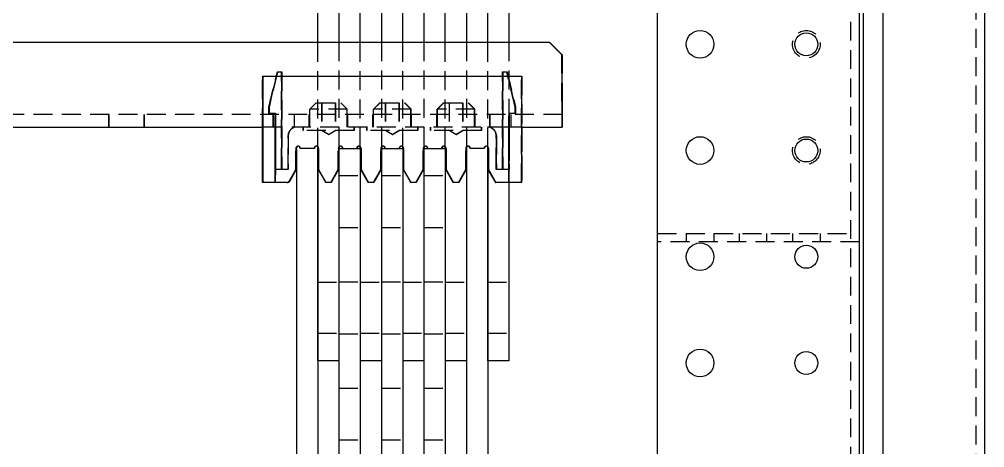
# Model space of a CAD drawing. Header units: millimetres. Extents: x -116965 to 323937, y 291661 to 566926.
# Drawn here: x -23583.4 to -23421.1, y 302858.6 to 302930.6 of the extents above; entities that cross this region are included whole.
import ezdxf

# ---------------------------------------------------------------- set-up
doc = ezdxf.new("R2010")
doc.units = ezdxf.units.MM
doc.linetypes.add('HIDDEN2', pattern=[4.7625, 3.175, -1.5875])
doc.layers.add('ALPHA', color=255, linetype='Continuous')
doc.layers.add('Pointille_Court', color=40, linetype='HIDDEN2', lineweight=25)

msp = doc.modelspace()

# ---------------------------------------------------------------- linework, layer by layer
at = {"layer": 'ALPHA'}
for p, q in [((-23476.096351, 302774.568384), (-23476.096351, 303595.996955)), ((-23442.167779, 302774.568384), (-23442.167779, 303595.996955)), ((-23501.096351, 303045.28267), (-23501.096351, 302926.711241)), ((-23438.239208, 302985.996955), (-23438.239208, 302848.139813)), ((-23421.096351, 302848.139813), (-23421.096351, 302985.996955)), ((-23441.453493, 302849.568384), (-23441.453493, 302984.568384)), ((-23533.239208, 302926.711241), (-23533.239208, 302955.996955)), ((-23529.667779, 302955.996955), (-23529.667779, 302926.711241)), ((-23526.096351, 302926.711241), (-23526.096351, 302955.996955)), ((-23522.524922, 302955.996955), (-23522.524922, 302926.711241)), ((-23518.953493, 302926.711241), (-23518.953493, 302955.996955)), ((-23515.382065, 302955.996955), (-23515.382065, 302926.711241)), ((-23511.810636, 302926.711241), (-23511.810636, 302955.996955)), ((-23508.239208, 302955.996955), (-23508.239208, 302926.711241)), ((-23504.667779, 302926.711241), (-23504.667779, 302955.996955)), ((-23814.987161, 302926.711241), (-23494.272881, 302926.711241)), ((-23494.272881, 302926.711241), (-23492.130024, 302924.568384)), ((-23494.272881, 302926.711241), (-23494.26525, 302926.711241)), ((-23494.26525, 302926.711241), (-23492.122393, 302924.568384)), ((-23492.130024, 302916.711241), (-23492.130024, 302924.568384)), ((-23492.122393, 302916.711241), (-23492.122393, 302924.568384)), ((-23542.486725, 302912.425527), (-23542.486554, 302920.996955)), ((-23542.486554, 302920.996955), (-23542.486146, 302920.996955)), ((-23542.486146, 302920.996955), (-23498.914718, 302920.996955)), ((-23542.486146, 302920.996955), (-23542.486146, 302903.139813)), ((-23498.914718, 302903.139813), (-23498.914718, 302920.996955)), ((-23492.122393, 302916.711241), (-23492.122393, 302912.425527)), ((-23588.200431, 302912.425527), (-23542.486725, 302912.425527)), ((-23542.527981, 302903.139813), (-23542.527981, 302912.425527)), ((-23542.527402, 302912.425527), (-23542.527402, 302903.139813)), ((-23542.522439, 302903.139813), (-23542.522439, 302912.425527)), ((-23542.52186, 302912.425527), (-23542.52186, 302903.139813)), ((-23542.492267, 302903.139813), (-23542.492267, 302912.425527)), ((-23542.491688, 302912.425527), (-23542.491688, 302903.139813)), ((-23542.486725, 302903.139813), (-23542.486725, 302912.425527)), ((-23498.914718, 302912.425527), (-23492.13084, 302912.425527)), ((-23498.908107, 302903.139813), (-23498.908107, 302912.425527)), ((-23492.13084, 302912.425527), (-23492.122393, 302912.425527)), ((-23536.879003, 302908.854098), (-23536.879003, 302905.28267)), ((-23536.872393, 302908.854098), (-23536.872393, 302905.28267)), ((-23536.810636, 302908.854098), (-23536.810636, 302819.568384)), ((-23536.200432, 302908.854098), (-23536.206553, 302908.854098)), ((-23536.170839, 302908.854098), (-23536.200432, 302908.854098)), ((-23536.164717, 302908.854098), (-23536.170839, 302908.854098)), ((-23533.807574, 302908.854098), (-23536.164717, 302908.854098)), ((-23533.800964, 302908.854098), (-23533.807574, 302908.854098)), ((-23533.239208, 302873.139813), (-23533.239208, 302909.137492)), ((-23533.239208, 302908.854098), (-23533.239208, 302819.568384)), ((-23533.09941, 302908.854098), (-23533.09941, 302905.28267)), ((-23533.093289, 302905.28267), (-23533.093289, 302908.854098)), ((-23529.736146, 302908.854098), (-23529.736146, 302905.28267)), ((-23529.667779, 302909.06424), (-23529.667779, 302908.854098)), ((-23529.667779, 302908.854098), (-23526.096351, 302908.854098)), ((-23529.667779, 302908.854098), (-23529.667779, 302819.568384)), ((-23526.096351, 302908.854098), (-23526.096351, 302909.137492)), ((-23526.096351, 302908.854098), (-23526.096351, 302819.568384)), ((-23525.956553, 302908.854098), (-23525.956553, 302905.28267)), ((-23525.950432, 302905.28267), (-23525.950432, 302908.854098)), ((-23522.593289, 302908.854098), (-23522.593289, 302905.28267)), ((-23522.524922, 302909.06424), (-23522.524922, 302908.854098)), ((-23522.524922, 302908.854098), (-23518.953493, 302908.854098)), ((-23522.524922, 302908.854098), (-23522.524922, 302819.568384)), ((-23518.953493, 302908.854098), (-23518.953493, 302909.137492)), ((-23518.953493, 302908.854098), (-23518.953493, 302819.568384)), ((-23518.813696, 302908.854098), (-23518.813696, 302905.28267)), ((-23518.807575, 302905.28267), (-23518.807575, 302908.854098)), ((-23515.450432, 302908.854098), (-23515.450432, 302905.28267)), ((-23515.382065, 302909.06424), (-23515.382065, 302908.854098)), ((-23515.382065, 302908.854098), (-23511.810636, 302908.854098)), ((-23515.382065, 302908.854098), (-23515.382065, 302819.568384)), ((-23511.810636, 302908.854098), (-23511.810636, 302909.137492)), ((-23511.810636, 302908.854098), (-23511.810636, 302819.568384)), ((-23511.670839, 302908.854098), (-23511.670839, 302905.28267)), ((-23511.664718, 302905.28267), (-23511.664718, 302908.854098)), ((-23508.307575, 302908.854098), (-23508.307575, 302905.28267)), ((-23508.239208, 302909.06424), (-23508.239208, 302873.139813)), ((-23508.239208, 302908.854098), (-23508.239208, 302819.568384)), ((-23507.629003, 302908.854098), (-23507.635125, 302908.854098)), ((-23507.59941, 302908.854098), (-23507.629003, 302908.854098)), ((-23507.593289, 302908.854098), (-23507.59941, 302908.854098)), ((-23505.236146, 302908.854098), (-23507.593289, 302908.854098)), ((-23505.229536, 302908.854098), (-23505.236146, 302908.854098)), ((-23504.667779, 302873.139813), (-23504.667779, 302909.137492)), ((-23504.667779, 302908.854098), (-23504.667779, 302819.568384)), ((-23504.527982, 302908.854098), (-23504.527982, 302905.28267)), ((-23504.521861, 302905.28267), (-23504.521861, 302908.854098)), ((-23536.879003, 302905.28267), (-23538.013084, 302903.318384)), ((-23536.872393, 302905.28267), (-23538.006474, 302903.318384)), ((-23533.09941, 302905.28267), (-23533.093289, 302905.28267)), ((-23533.09941, 302905.28267), (-23531.862231, 302903.139813)), ((-23531.85611, 302903.139813), (-23533.093289, 302905.28267)), ((-23529.736146, 302905.28267), (-23530.973325, 302903.139813)), ((-23525.956553, 302905.28267), (-23525.950432, 302905.28267)), ((-23525.956553, 302905.28267), (-23524.719374, 302903.139813)), ((-23524.713253, 302903.139813), (-23525.950432, 302905.28267)), ((-23522.593289, 302905.28267), (-23523.830468, 302903.139813)), ((-23518.813696, 302905.28267), (-23518.807575, 302905.28267)), ((-23518.813696, 302905.28267), (-23517.576517, 302903.139813)), ((-23517.570396, 302903.139813), (-23518.807575, 302905.28267)), ((-23515.450432, 302905.28267), (-23516.687611, 302903.139813)), ((-23511.670839, 302905.28267), (-23511.664718, 302905.28267)), ((-23511.670839, 302905.28267), (-23510.43366, 302903.139813)), ((-23510.427539, 302903.139813), (-23511.664718, 302905.28267)), ((-23508.307575, 302905.28267), (-23509.544754, 302903.139813)), ((-23504.527982, 302905.28267), (-23504.521861, 302905.28267)), ((-23504.527982, 302905.28267), (-23503.290803, 302903.139813)), ((-23503.284682, 302903.139813), (-23504.521861, 302905.28267)), ((-23542.527402, 302903.139813), (-23542.527981, 302903.139813)), ((-23542.522439, 302903.139813), (-23542.527402, 302903.139813)), ((-23542.52186, 302903.139813), (-23542.522439, 302903.139813)), ((-23542.492267, 302903.139813), (-23542.52186, 302903.139813)), ((-23542.491688, 302903.139813), (-23542.492267, 302903.139813)), ((-23542.486725, 302903.139813), (-23542.491688, 302903.139813)), ((-23542.486146, 302903.139813), (-23542.486725, 302903.139813)), ((-23538.322379, 302903.139813), (-23542.486146, 302903.139813)), ((-23538.315769, 302903.139813), (-23538.322379, 302903.139813)), ((-23531.862231, 302903.139813), (-23531.85611, 302903.139813)), ((-23530.973325, 302903.139813), (-23531.85611, 302903.139813)), ((-23524.719374, 302903.139813), (-23524.713253, 302903.139813)), ((-23523.830468, 302903.139813), (-23524.713253, 302903.139813)), ((-23517.576517, 302903.139813), (-23517.570396, 302903.139813)), ((-23516.687611, 302903.139813), (-23517.570396, 302903.139813)), ((-23510.43366, 302903.139813), (-23510.427539, 302903.139813)), ((-23509.544754, 302903.139813), (-23510.427539, 302903.139813)), ((-23503.290803, 302903.139813), (-23503.284682, 302903.139813)), ((-23498.914718, 302903.139813), (-23503.284682, 302903.139813)), ((-23501.096351, 302903.139813), (-23501.096351, 302873.139813)), ((-23498.908107, 302903.139813), (-23498.914718, 302903.139813)), ((-23529.667779, 302873.139813), (-23533.239208, 302873.139813)), ((-23522.524922, 302873.139813), (-23526.096351, 302873.139813)), ((-23515.382065, 302873.139813), (-23518.953493, 302873.139813)), ((-23508.239208, 302873.139813), (-23511.810636, 302873.139813)), ((-23501.096351, 302873.139813), (-23504.667779, 302873.139813))]:
    msp.add_line(p, q, dxfattribs=at)
for centre, radius in [((-23468.953493, 302926.354098), 2.321429), ((-23451.096351, 302926.354098), 1.928571), ((-23468.953493, 302908.496955), 2.321429), ((-23451.096351, 302908.496955), 1.928571), ((-23468.953493, 302890.639813), 2.321429), ((-23451.096351, 302890.639813), 1.928571), ((-23468.953493, 302872.78267), 2.321429), ((-23451.096351, 302872.78267), 1.928571)]:
    msp.add_circle(centre, radius, dxfattribs=at)
for centre, start, end in [((-23536.51525, 302908.854098), 91.02128767, 180), ((-23533.443821, 302908.854098), 91.02129214, 180), ((-23529.372393, 302908.854098), 91.02129806, 145.80008541), ((-23526.300964, 302908.854098), 91.02130253, 180), ((-23522.229536, 302908.854098), 91.02130845, 145.80008541), ((-23519.158107, 302908.854098), 91.02131292, 180), ((-23515.086679, 302908.854098), 91.02131884, 145.80008541), ((-23512.01525, 302908.854098), 91.02132331, 180), ((-23507.943821, 302908.854098), 91.02132924, 145.80008541), ((-23504.872393, 302908.854098), 91.0213337, 180), ((-23538.315769, 302903.496955), 270, 330)]:
    msp.add_arc(centre, 0.357143, start, end, dxfattribs=at)
for centre, major_axis, ratio, start_param, end_param in [((-23492.13084, 302916.711241), (0, 4.285714), 0.0001904399, 3.1415926536, 4.7123889804), ((-23536.52186, 302908.854098), (0, 0.357143), 0.9999999819, 4.7123889804, 7.853981634), ((-23536.563696, 302908.854098), (0, 0.357143), 0.9999999819, 4.7123889804, 6.2153093102), ((-23536.557574, 302908.854098), (0, 0.357143), 0.9999999819, 4.7123889804, 6.2238964863), ((-23536.527981, 302908.854098), (0, 0.357143), 0.9999999819, 4.7123889804, 6.2746154045), ((-23533.450432, 302908.854098), (0, 0.357143), 0.9999999819, 4.7123889804, 7.853981634), ((-23533.492267, 302908.854098), (0, 0.357143), 0.9999999819, 5.4957206052, 6.2153092321), ((-23533.486146, 302908.854098), (0, 0.357143), 0.9999999819, 5.519722969, 6.2238964082), ((-23533.456553, 302908.854098), (0, 0.357143), 0.9999999819, 4.7123889804, 6.2746154045), ((-23529.379003, 302908.854098), (0, 0.357143), 0.9999999819, 4.7123889804, 7.853981634), ((-23529.420839, 302908.854098), (0, 0.357143), 0.9999999819, 4.7123889804, 6.2153091285), ((-23529.414717, 302908.854098), (0, 0.357143), 0.9999999819, 4.7123889804, 6.2238963046), ((-23529.385124, 302908.854098), (0, 0.357143), 0.9999999819, 4.7123889804, 6.2746154045), ((-23526.307575, 302908.854098), (0, 0.357143), 0.9999999819, 4.7123889804, 7.853981634), ((-23526.34941, 302908.854098), (0, 0.357143), 0.9999999819, 5.4957200912, 6.2153090503), ((-23526.343289, 302908.854098), (0, 0.357143), 0.9999999819, 5.519722467, 6.2238962265), ((-23526.313696, 302908.854098), (0, 0.357143), 0.9999999819, 4.7123889804, 6.2746154045), ((-23522.236146, 302908.854098), (0, 0.357143), 0.9999999819, 4.7123889804, 7.853981634), ((-23522.277982, 302908.854098), (0, 0.357143), 0.9999999819, 4.7123889804, 6.2153089467), ((-23522.27186, 302908.854098), (0, 0.357143), 0.9999999819, 4.7123889804, 6.223896123), ((-23522.242267, 302908.854098), (0, 0.357143), 0.9999999819, 4.7123889804, 6.2746154045), ((-23519.164718, 302908.854098), (0, 0.357143), 0.9999999819, 4.7123889804, 7.853981634), ((-23519.206553, 302908.854098), (0, 0.357143), 0.9999999819, 5.4957195773, 6.2153088686), ((-23519.200432, 302908.854098), (0, 0.357143), 0.9999999819, 5.519721965, 6.2238960449), ((-23519.170839, 302908.854098), (0, 0.357143), 0.9999999819, 4.7123889804, 6.2746154045), ((-23515.093289, 302908.854098), (0, 0.357143), 0.9999999819, 4.7123889804, 7.853981634), ((-23515.135125, 302908.854098), (0, 0.357143), 0.9999999819, 4.7123889804, 6.215308765), ((-23515.129003, 302908.854098), (0, 0.357143), 0.9999999819, 4.7123889804, 6.2238959413), ((-23515.09941, 302908.854098), (0, 0.357143), 0.9999999819, 4.7123889804, 6.2746154045), ((-23512.021861, 302908.854098), (0, 0.357143), 0.9999999819, 4.7123889804, 7.853981634), ((-23512.063696, 302908.854098), (0, 0.357143), 0.9999999819, 5.4957190633, 6.2153086868), ((-23512.057575, 302908.854098), (0, 0.357143), 0.9999999819, 5.519721463, 6.2238958632), ((-23512.027982, 302908.854098), (0, 0.357143), 0.9999999819, 4.7123889804, 6.2746154045), ((-23507.950432, 302908.854098), (0, 0.357143), 0.9999999819, 4.7123889804, 7.853981634), ((-23507.992268, 302908.854098), (0, 0.357143), 0.9999999819, 4.7123889804, 6.2153085832), ((-23507.986146, 302908.854098), (0, 0.357143), 0.9999999819, 4.7123889804, 6.2238957597), ((-23507.956553, 302908.854098), (0, 0.357143), 0.9999999819, 4.7123889804, 6.2746154045), ((-23504.879004, 302908.854098), (0, 0.357143), 0.9999999819, 4.7123889804, 7.853981634), ((-23504.920839, 302908.854098), (0, 0.357143), 0.9999999819, 5.4957185493, 6.2153085051), ((-23504.914718, 302908.854098), (0, 0.357143), 0.9999999819, 5.519720961, 6.2238956816), ((-23504.885125, 302908.854098), (0, 0.357143), 0.9999999819, 4.7123889804, 6.2746154045), ((-23538.322379, 302903.496955), (0, 0.357143), 0.9999999819, 3.1415926536, 4.1887902048)]:
    msp.add_ellipse(centre, major_axis=major_axis, ratio=ratio, start_param=start_param, end_param=end_param, dxfattribs=at)
at = {"layer": 'Pointille_Court'}
for p, q in [((-23443.596351, 302774.568384), (-23443.596351, 303595.996955)), ((-23422.524922, 302849.568384), (-23422.524922, 302984.568384)), ((-23533.239208, 302909.137492), (-23533.239208, 302926.711241)), ((-23529.667779, 302926.711241), (-23529.667779, 302909.06424)), ((-23526.096351, 302909.137492), (-23526.096351, 302926.711241)), ((-23522.524922, 302926.711241), (-23522.524922, 302909.06424)), ((-23518.953493, 302909.137492), (-23518.953493, 302926.711241)), ((-23515.382065, 302926.711241), (-23515.382065, 302909.06424)), ((-23511.810636, 302909.137492), (-23511.810636, 302926.711241)), ((-23508.239208, 302926.711241), (-23508.239208, 302909.06424)), ((-23504.667779, 302909.137492), (-23504.667779, 302926.711241)), ((-23501.096351, 302926.711241), (-23501.096351, 302903.139813)), ((-23492.169819, 302924.568384), (-23494.312676, 302926.711241)), ((-23494.312268, 302926.711241), (-23492.169411, 302924.568384)), ((-23492.166146, 302924.568384), (-23494.309003, 302926.711241)), ((-23494.308595, 302926.711241), (-23492.165738, 302924.568384)), ((-23492.134105, 302924.568384), (-23494.276962, 302926.711241)), ((-23494.276554, 302926.711241), (-23492.133697, 302924.568384)), ((-23492.130432, 302924.568384), (-23494.273289, 302926.711241)), ((-23492.169411, 302924.568384), (-23492.169819, 302924.568384)), ((-23492.169819, 302924.568384), (-23492.169819, 302916.711241)), ((-23492.169411, 302916.711241), (-23492.169411, 302924.568384)), ((-23492.165738, 302924.568384), (-23492.166146, 302924.568384)), ((-23492.166146, 302924.568384), (-23492.166146, 302916.711241)), ((-23492.165738, 302916.711241), (-23492.165738, 302924.568384)), ((-23492.133697, 302924.568384), (-23492.134105, 302924.568384)), ((-23492.134105, 302924.568384), (-23492.134105, 302916.711241)), ((-23492.133697, 302916.711241), (-23492.133697, 302924.568384)), ((-23492.130024, 302924.568384), (-23492.130432, 302924.568384)), ((-23492.130432, 302924.568384), (-23492.130432, 302916.711241)), ((-23542.527981, 302920.996955), (-23542.527573, 302920.996955)), ((-23542.527981, 302912.425527), (-23542.527981, 302920.996955)), ((-23542.527573, 302920.996955), (-23542.527402, 302912.425527)), ((-23542.527573, 302920.996955), (-23542.522268, 302920.996955)), ((-23542.52244, 302912.425527), (-23542.522268, 302920.996955)), ((-23542.522268, 302920.996955), (-23542.52186, 302920.996955)), ((-23542.52186, 302920.996955), (-23542.492267, 302920.996955)), ((-23542.52186, 302920.996955), (-23542.52186, 302912.425527)), ((-23542.492267, 302912.425527), (-23542.492267, 302920.996955)), ((-23542.492267, 302920.996955), (-23542.491859, 302920.996955)), ((-23542.491859, 302920.996955), (-23542.491687, 302912.425527)), ((-23542.491859, 302920.996955), (-23542.486554, 302920.996955)), ((-23542.479536, 302920.996955), (-23542.479536, 302903.139813)), ((-23540.025329, 302921.711241), (-23541.453949, 302915.78267)), ((-23541.453035, 302915.78267), (-23540.024513, 302921.711241)), ((-23539.989614, 302921.711241), (-23541.418235, 302915.78267)), ((-23541.417321, 302915.78267), (-23539.988798, 302921.711241)), ((-23541.408107, 302915.78267), (-23539.979536, 302921.711241)), ((-23540.025329, 302921.711241), (-23540.024513, 302921.711241)), ((-23540.024513, 302921.711241), (-23539.989614, 302921.711241)), ((-23539.989614, 302921.711241), (-23539.988798, 302921.711241)), ((-23539.988798, 302921.711241), (-23539.274513, 302921.711241)), ((-23539.311175, 302905.795114), (-23539.311043, 302921.711241)), ((-23539.310227, 302921.711241), (-23539.310095, 302905.795114)), ((-23539.275461, 302905.795114), (-23539.275329, 302921.711241)), ((-23539.274513, 302921.711241), (-23539.274381, 302905.795114)), ((-23539.274513, 302921.711241), (-23539.26525, 302921.711241)), ((-23539.26525, 302921.711241), (-23539.26525, 302905.795114)), ((-23502.168147, 302921.711241), (-23502.168317, 302905.78832)), ((-23502.168147, 302921.711241), (-23502.167344, 302921.711241)), ((-23502.167344, 302921.711241), (-23502.132432, 302921.711241)), ((-23502.167238, 302905.799558), (-23502.167344, 302921.711241)), ((-23502.132432, 302921.711241), (-23502.132603, 302905.78832)), ((-23502.132432, 302921.711241), (-23502.13163, 302921.711241)), ((-23502.13163, 302921.711241), (-23501.417344, 302921.711241)), ((-23502.131524, 302905.799558), (-23502.13163, 302921.711241)), ((-23502.122393, 302905.799558), (-23502.122393, 302921.711241)), ((-23500.025353, 302915.78267), (-23501.453861, 302921.711241)), ((-23501.453059, 302921.711241), (-23500.024448, 302915.78267)), ((-23499.989639, 302915.78267), (-23501.418147, 302921.711241)), ((-23501.417344, 302921.711241), (-23501.408107, 302921.711241)), ((-23501.417344, 302921.711241), (-23499.988733, 302915.78267)), ((-23501.408107, 302921.711241), (-23499.979536, 302915.78267)), ((-23498.956554, 302920.996955), (-23498.956554, 302903.139813)), ((-23498.955974, 302912.425527), (-23498.956145, 302920.996955)), ((-23498.95084, 302920.996955), (-23498.951012, 302912.425527)), ((-23498.950432, 302903.139813), (-23498.950432, 302920.996955)), ((-23498.920839, 302920.996955), (-23498.920839, 302903.139813)), ((-23498.92026, 302912.425527), (-23498.920431, 302920.996955)), ((-23498.915126, 302920.996955), (-23498.915298, 302912.425527)), ((-23498.914718, 302920.996955), (-23498.908107, 302920.996955)), ((-23498.908107, 302912.425527), (-23498.908107, 302920.996955)), ((-23533.524921, 302916.53267), (-23534.596349, 302915.461241)), ((-23533.489207, 302916.53267), (-23534.560635, 302915.461241)), ((-23533.479536, 302916.53267), (-23534.550964, 302915.461241)), ((-23533.524921, 302916.53267), (-23533.524921, 302916.53267)), ((-23533.524921, 302916.53267), (-23533.489207, 302916.53267)), ((-23533.489207, 302916.53267), (-23533.489207, 302916.53267)), ((-23533.489207, 302916.53267), (-23529.346349, 302916.53267)), ((-23532.596349, 302916.53267), (-23532.596349, 302912.425527)), ((-23532.560635, 302916.53267), (-23532.560635, 302912.425527)), ((-23532.550964, 302916.53267), (-23532.550964, 302912.425527)), ((-23530.310635, 302916.53267), (-23530.310635, 302912.425527)), ((-23530.274921, 302916.53267), (-23530.274921, 302912.425527)), ((-23530.26525, 302916.53267), (-23530.26525, 302912.425527)), ((-23529.382064, 302916.53267), (-23528.310635, 302915.461241)), ((-23529.346349, 302916.53267), (-23528.274921, 302915.461241)), ((-23529.346349, 302916.53267), (-23529.336679, 302916.53267)), ((-23529.336679, 302916.53267), (-23528.26525, 302915.461241)), ((-23522.810635, 302916.53267), (-23523.882064, 302915.461241)), ((-23522.774921, 302916.53267), (-23523.84635, 302915.461241)), ((-23522.76525, 302916.53267), (-23523.836679, 302915.461241)), ((-23522.810635, 302916.53267), (-23522.810635, 302916.53267)), ((-23522.810635, 302916.53267), (-23522.774921, 302916.53267)), ((-23522.774921, 302916.53267), (-23522.774921, 302916.53267)), ((-23522.774921, 302916.53267), (-23518.632064, 302916.53267)), ((-23521.882064, 302916.53267), (-23521.882064, 302912.425527)), ((-23521.84635, 302916.53267), (-23521.84635, 302912.425527)), ((-23521.836679, 302916.53267), (-23521.836679, 302912.425527)), ((-23519.59635, 302916.53267), (-23519.59635, 302912.425527)), ((-23519.560635, 302916.53267), (-23519.560635, 302912.425527)), ((-23519.550964, 302916.53267), (-23519.550964, 302912.425527)), ((-23518.667778, 302916.53267), (-23517.59635, 302915.461241)), ((-23518.632064, 302916.53267), (-23517.560635, 302915.461241)), ((-23518.632064, 302916.53267), (-23518.622393, 302916.53267)), ((-23518.622393, 302916.53267), (-23517.550964, 302915.461241)), ((-23512.09635, 302916.53267), (-23513.167778, 302915.461241)), ((-23512.060636, 302916.53267), (-23513.132064, 302915.461241)), ((-23512.050964, 302916.53267), (-23513.122393, 302915.461241)), ((-23512.09635, 302916.53267), (-23512.09635, 302916.53267)), ((-23512.09635, 302916.53267), (-23512.060635, 302916.53267)), ((-23512.060636, 302916.53267), (-23512.060635, 302916.53267)), ((-23512.060635, 302916.53267), (-23507.917778, 302916.53267)), ((-23511.167778, 302916.53267), (-23511.167778, 302912.425527)), ((-23511.132064, 302916.53267), (-23511.132064, 302912.425527)), ((-23511.122393, 302916.53267), (-23511.122393, 302912.425527)), ((-23508.882064, 302916.53267), (-23508.882064, 302912.425527)), ((-23508.84635, 302916.53267), (-23508.84635, 302912.425527)), ((-23508.836679, 302916.53267), (-23508.836679, 302912.425527)), ((-23507.953493, 302916.53267), (-23506.882064, 302915.461241)), ((-23507.917778, 302916.53267), (-23506.84635, 302915.461241)), ((-23507.917778, 302916.53267), (-23507.908107, 302916.53267)), ((-23507.908107, 302916.53267), (-23506.836679, 302915.461241)), ((-23492.13084, 302914.568384), (-23817.130834, 302914.568384)), ((-23568.346913, 302912.425527), (-23568.346913, 302914.568384)), ((-23568.345784, 302912.425527), (-23568.345784, 302914.568384)), ((-23568.311199, 302912.425527), (-23568.311199, 302914.568384)), ((-23568.31007, 302912.425527), (-23568.31007, 302914.568384)), ((-23568.300964, 302912.425527), (-23568.300964, 302914.568384)), ((-23562.418342, 302912.425527), (-23562.418342, 302914.568384)), ((-23562.417213, 302912.425527), (-23562.417213, 302914.568384)), ((-23562.382628, 302912.425527), (-23562.382628, 302914.568384)), ((-23562.381499, 302912.425527), (-23562.381499, 302914.568384)), ((-23562.372393, 302912.425527), (-23562.372393, 302914.568384)), ((-23541.453949, 302915.78267), (-23541.453958, 302914.711241)), ((-23541.453026, 302914.711241), (-23541.453958, 302914.711241)), ((-23541.453035, 302915.78267), (-23541.453949, 302915.78267)), ((-23541.453026, 302914.711241), (-23541.453035, 302915.78267)), ((-23541.418244, 302914.711241), (-23541.453026, 302914.711241)), ((-23541.418235, 302915.78267), (-23541.418244, 302914.711241)), ((-23541.417312, 302914.711241), (-23541.418244, 302914.711241)), ((-23541.417321, 302915.78267), (-23541.418235, 302915.78267)), ((-23541.417312, 302914.711241), (-23541.417321, 302915.78267)), ((-23540.345883, 302914.711241), (-23541.417312, 302914.711241)), ((-23541.408107, 302914.711241), (-23541.408107, 302915.78267)), ((-23540.739819, 302912.425527), (-23540.739819, 302914.568384)), ((-23540.738594, 302912.425527), (-23540.738594, 302914.568384)), ((-23540.704104, 302912.425527), (-23540.704104, 302914.568384)), ((-23540.70288, 302912.425527), (-23540.70288, 302914.568384)), ((-23540.693821, 302912.425527), (-23540.693821, 302914.568384)), ((-23540.38253, 302914.711241), (-23540.382603, 302905.795114)), ((-23540.381524, 302905.795114), (-23540.381598, 302914.711241)), ((-23540.346815, 302914.711241), (-23540.346889, 302905.795114)), ((-23540.345809, 302905.795114), (-23540.345883, 302914.711241)), ((-23540.336679, 302914.711241), (-23540.345883, 302914.711241)), ((-23540.336679, 302914.344394), (-23540.336679, 302914.711241)), ((-23537.16839, 302912.425527), (-23537.16839, 302914.568384)), ((-23537.167166, 302912.425527), (-23537.167166, 302914.568384)), ((-23537.132676, 302912.425527), (-23537.132676, 302914.568384)), ((-23537.131451, 302912.425527), (-23537.131451, 302914.568384)), ((-23537.122393, 302912.425527), (-23537.122393, 302914.568384)), ((-23534.667778, 302912.425527), (-23534.667778, 302914.568384)), ((-23534.632064, 302912.425527), (-23534.632064, 302914.568384)), ((-23534.622393, 302912.425527), (-23534.622393, 302914.568384)), ((-23534.596349, 302912.425527), (-23534.596349, 302915.461241)), ((-23534.560635, 302915.461241), (-23534.596349, 302915.461241)), ((-23534.596349, 302915.461241), (-23534.596349, 302915.461241)), ((-23534.560635, 302912.425527), (-23534.560635, 302915.461241)), ((-23528.274921, 302915.461241), (-23534.560635, 302915.461241)), ((-23534.560635, 302915.461241), (-23534.560635, 302915.461241)), ((-23534.550964, 302912.425527), (-23534.550964, 302915.461241)), ((-23528.310635, 302912.425527), (-23528.310635, 302915.461241)), ((-23528.274921, 302912.425527), (-23528.274921, 302915.461241)), ((-23528.26525, 302915.461241), (-23528.274921, 302915.461241)), ((-23528.26525, 302912.425527), (-23528.26525, 302915.461241)), ((-23528.239207, 302912.425527), (-23528.239207, 302914.568384)), ((-23528.203492, 302912.425527), (-23528.203492, 302914.568384)), ((-23528.193821, 302912.425527), (-23528.193821, 302914.568384)), ((-23523.953492, 302912.425527), (-23523.953492, 302914.568384)), ((-23523.917778, 302912.425527), (-23523.917778, 302914.568384)), ((-23523.908107, 302912.425527), (-23523.908107, 302914.568384)), ((-23523.882064, 302912.425527), (-23523.882064, 302915.461241)), ((-23523.84635, 302915.461241), (-23523.882064, 302915.461241)), ((-23523.882064, 302915.461241), (-23523.882064, 302915.461241)), ((-23523.84635, 302912.425527), (-23523.84635, 302915.461241)), ((-23517.560635, 302915.461241), (-23523.84635, 302915.461241)), ((-23523.84635, 302915.461241), (-23523.84635, 302915.461241)), ((-23523.836679, 302912.425527), (-23523.836679, 302915.461241)), ((-23517.59635, 302912.425527), (-23517.59635, 302915.461241)), ((-23517.560635, 302912.425527), (-23517.560635, 302915.461241)), ((-23517.550964, 302915.461241), (-23517.560635, 302915.461241)), ((-23517.550964, 302912.425527), (-23517.550964, 302915.461241)), ((-23517.524921, 302912.425527), (-23517.524921, 302914.568384)), ((-23517.489207, 302912.425527), (-23517.489207, 302914.568384)), ((-23517.479536, 302912.425527), (-23517.479536, 302914.568384)), ((-23513.239207, 302912.425527), (-23513.239207, 302914.568384)), ((-23513.203493, 302912.425527), (-23513.203493, 302914.568384)), ((-23513.193821, 302912.425527), (-23513.193821, 302914.568384)), ((-23513.167778, 302912.425527), (-23513.167778, 302915.461241)), ((-23513.132064, 302915.461241), (-23513.167778, 302915.461241)), ((-23513.167778, 302915.461241), (-23513.167778, 302915.461241)), ((-23513.132064, 302912.425527), (-23513.132064, 302915.461241)), ((-23506.84635, 302915.461241), (-23513.132064, 302915.461241)), ((-23513.132064, 302915.461241), (-23513.132064, 302915.461241)), ((-23513.122393, 302912.425527), (-23513.122393, 302915.461241)), ((-23506.882064, 302912.425527), (-23506.882064, 302915.461241)), ((-23506.84635, 302912.425527), (-23506.84635, 302915.461241)), ((-23506.836679, 302915.461241), (-23506.84635, 302915.461241)), ((-23506.836679, 302912.425527), (-23506.836679, 302915.461241)), ((-23506.810636, 302912.425527), (-23506.810636, 302914.568384)), ((-23506.774921, 302912.425527), (-23506.774921, 302914.568384)), ((-23506.76525, 302912.425527), (-23506.76525, 302914.568384)), ((-23504.311248, 302912.425527), (-23504.311248, 302914.568384)), ((-23504.310024, 302912.425527), (-23504.310024, 302914.568384)), ((-23504.275533, 302912.425527), (-23504.275533, 302914.568384)), ((-23504.274309, 302912.425527), (-23504.274309, 302914.568384)), ((-23504.26525, 302912.425527), (-23504.26525, 302914.568384)), ((-23501.096889, 302905.78832), (-23501.096793, 302914.711241)), ((-23501.096793, 302914.711241), (-23501.095869, 302914.711241)), ((-23501.061079, 302914.711241), (-23501.095869, 302914.711241)), ((-23501.095869, 302914.711241), (-23501.095809, 302905.799558)), ((-23501.061174, 302905.78832), (-23501.061079, 302914.711241)), ((-23501.061079, 302914.711241), (-23501.060155, 302914.711241)), ((-23499.988726, 302914.711241), (-23501.060155, 302914.711241)), ((-23501.060155, 302914.711241), (-23501.060095, 302905.799558)), ((-23501.050964, 302914.711241), (-23501.050964, 302914.344394)), ((-23500.739819, 302912.425527), (-23500.739819, 302914.568384)), ((-23500.738595, 302912.425527), (-23500.738595, 302914.568384)), ((-23500.704105, 302912.425527), (-23500.704105, 302914.568384)), ((-23500.702881, 302912.425527), (-23500.702881, 302914.568384)), ((-23500.693821, 302912.425527), (-23500.693821, 302914.568384)), ((-23500.025365, 302914.711241), (-23500.025353, 302915.78267)), ((-23500.024448, 302915.78267), (-23500.025353, 302915.78267)), ((-23500.024448, 302915.78267), (-23500.02444, 302914.711241)), ((-23499.98965, 302914.711241), (-23499.989639, 302915.78267)), ((-23499.988733, 302915.78267), (-23499.989639, 302915.78267)), ((-23499.988733, 302915.78267), (-23499.988726, 302914.711241)), ((-23499.979536, 302914.711241), (-23499.988726, 302914.711241)), ((-23499.979536, 302915.78267), (-23499.979536, 302914.711241)), ((-23492.122393, 302914.568384), (-23492.13084, 302914.568384)), ((-23540.384545, 302912.425527), (-23540.384583, 302914.344394)), ((-23540.379544, 302914.344394), (-23540.379583, 302912.425527)), ((-23540.34883, 302912.425527), (-23540.348869, 302914.344394)), ((-23540.34383, 302914.344394), (-23540.343868, 302912.425527)), ((-23540.336679, 302914.344394), (-23540.336679, 302912.425527)), ((-23501.098869, 302914.344394), (-23501.098831, 302912.425527)), ((-23501.093869, 302912.425527), (-23501.093831, 302914.344394)), ((-23501.063155, 302914.344394), (-23501.063117, 302912.425527)), ((-23501.058155, 302912.425527), (-23501.058116, 302914.344394)), ((-23501.050964, 302912.425527), (-23501.050964, 302914.344394)), ((-23540.701011, 302912.425527), (-23542.486725, 302912.425527)), ((-23540.701011, 302912.425527), (-23540.675765, 302912.425527)), ((-23540.343868, 302912.425527), (-23540.675765, 302912.425527)), ((-23540.37965, 302903.139813), (-23540.37965, 302912.425527)), ((-23540.343936, 302903.139813), (-23540.343936, 302912.425527)), ((-23501.058522, 302912.425527), (-23540.343868, 302912.425527)), ((-23540.336679, 302912.425527), (-23540.336679, 302903.139813)), ((-23535.739207, 302912.425527), (-23535.739207, 302911.889813)), ((-23535.739206, 302911.889813), (-23535.739207, 302911.889813)), ((-23535.703492, 302911.889813), (-23535.739206, 302911.889813)), ((-23535.703492, 302912.425527), (-23535.703492, 302911.889813)), ((-23527.132064, 302911.889813), (-23535.703492, 302911.889813)), ((-23535.703492, 302911.889813), (-23535.703492, 302911.889813)), ((-23535.693821, 302912.425527), (-23535.693821, 302911.889813)), ((-23531.453492, 302911.203115), (-23532.596349, 302911.889813)), ((-23531.417778, 302911.203115), (-23532.560635, 302911.889813)), ((-23531.408107, 302911.203115), (-23532.550964, 302911.889813)), ((-23531.453492, 302911.203115), (-23530.310635, 302911.889813)), ((-23531.417778, 302911.203115), (-23530.274921, 302911.889813)), ((-23531.408107, 302911.203115), (-23530.26525, 302911.889813)), ((-23527.167778, 302912.425527), (-23527.167778, 302911.889813)), ((-23527.132064, 302912.425527), (-23527.132064, 302911.889813)), ((-23527.122393, 302911.889813), (-23527.132064, 302911.889813)), ((-23527.122393, 302912.425527), (-23527.122393, 302911.889813)), ((-23525.024921, 302912.425527), (-23525.024921, 302911.889813)), ((-23524.989207, 302911.889813), (-23525.024921, 302911.889813)), ((-23525.024921, 302911.889813), (-23525.024921, 302911.889813)), ((-23524.989207, 302912.425527), (-23524.989207, 302911.889813)), ((-23516.417778, 302911.889813), (-23524.989207, 302911.889813)), ((-23524.989207, 302911.889813), (-23524.989207, 302911.889813)), ((-23524.979536, 302912.425527), (-23524.979536, 302911.889813)), ((-23520.739207, 302911.203115), (-23521.882064, 302911.889813)), ((-23520.703492, 302911.203115), (-23521.84635, 302911.889813)), ((-23520.693821, 302911.203115), (-23521.836679, 302911.889813)), ((-23520.739207, 302911.203115), (-23519.59635, 302911.889813)), ((-23520.703492, 302911.203115), (-23519.560635, 302911.889813)), ((-23520.693821, 302911.203115), (-23519.550964, 302911.889813)), ((-23516.453492, 302912.425527), (-23516.453492, 302911.889813)), ((-23516.417778, 302912.425527), (-23516.417778, 302911.889813)), ((-23516.408107, 302911.889813), (-23516.417778, 302911.889813)), ((-23516.408107, 302912.425527), (-23516.408107, 302911.889813)), ((-23514.310636, 302912.425527), (-23514.310636, 302911.889813)), ((-23514.310635, 302911.889813), (-23514.310636, 302911.889813)), ((-23514.274921, 302911.889813), (-23514.310635, 302911.889813)), ((-23514.274921, 302912.425527), (-23514.274921, 302911.889813)), ((-23505.703493, 302911.889813), (-23514.274921, 302911.889813)), ((-23514.274921, 302911.889813), (-23514.274921, 302911.889813)), ((-23514.26525, 302912.425527), (-23514.26525, 302911.889813)), ((-23510.024921, 302911.203115), (-23511.167778, 302911.889813)), ((-23509.989207, 302911.203115), (-23511.132064, 302911.889813)), ((-23509.979536, 302911.203115), (-23511.122393, 302911.889813)), ((-23510.024921, 302911.203115), (-23508.882064, 302911.889813)), ((-23509.989207, 302911.203115), (-23508.84635, 302911.889813)), ((-23509.979536, 302911.203115), (-23508.836679, 302911.889813)), ((-23505.739207, 302912.425527), (-23505.739207, 302911.889813)), ((-23505.703493, 302912.425527), (-23505.703493, 302911.889813)), ((-23505.693821, 302911.889813), (-23505.703493, 302911.889813)), ((-23505.693821, 302912.425527), (-23505.693821, 302911.889813)), ((-23501.098763, 302903.139813), (-23501.098763, 302912.425527)), ((-23501.063049, 302903.139813), (-23501.063049, 302912.425527)), ((-23501.058522, 302912.425527), (-23501.058223, 302912.425527)), ((-23501.058223, 302912.425527), (-23501.058155, 302912.425527)), ((-23500.726258, 302912.425527), (-23501.058155, 302912.425527)), ((-23501.050964, 302903.139813), (-23501.050964, 302912.425527)), ((-23500.726258, 302912.425527), (-23500.701012, 302912.425527)), ((-23498.915297, 302912.425527), (-23500.701012, 302912.425527)), ((-23498.955974, 302903.139813), (-23498.955974, 302912.425527)), ((-23498.951012, 302912.425527), (-23498.951012, 302903.139813)), ((-23498.92026, 302903.139813), (-23498.92026, 302912.425527)), ((-23498.915298, 302912.425527), (-23498.914718, 302912.425527)), ((-23498.915297, 302912.425527), (-23498.915297, 302903.139813)), ((-23540.382826, 302905.799688), (-23540.382861, 302911.046812)), ((-23540.381266, 302911.046812), (-23540.381301, 302905.799688)), ((-23540.347112, 302905.799688), (-23540.347147, 302911.046812)), ((-23540.345552, 302911.046812), (-23540.345587, 302905.799688)), ((-23538.240003, 302910.996955), (-23538.239969, 302905.799688)), ((-23538.238444, 302905.799688), (-23538.238409, 302910.996955)), ((-23538.204289, 302910.996955), (-23538.204255, 302905.799688)), ((-23538.20273, 302905.799688), (-23538.202695, 302910.996955)), ((-23538.193821, 302905.799688), (-23538.193821, 302910.996955)), ((-23503.23997, 302905.799688), (-23503.240004, 302910.996955)), ((-23503.23841, 302910.996955), (-23503.238445, 302905.799688)), ((-23503.204255, 302905.799688), (-23503.20429, 302910.996955)), ((-23503.202696, 302910.996955), (-23503.20273, 302905.799688)), ((-23503.193821, 302910.996955), (-23503.193821, 302905.799688)), ((-23501.097147, 302911.046812), (-23501.097112, 302905.799688)), ((-23501.095587, 302905.799688), (-23501.095553, 302911.046812)), ((-23501.061433, 302911.046812), (-23501.061398, 302905.799688)), ((-23501.059873, 302905.799688), (-23501.059838, 302911.046812)), ((-23536.920839, 302905.28267), (-23536.920839, 302908.854098)), ((-23536.914717, 302908.854098), (-23536.914717, 302905.28267)), ((-23536.885124, 302905.28267), (-23536.885124, 302908.854098)), ((-23536.557574, 302909.211241), (-23536.563696, 302909.211241)), ((-23536.52186, 302909.211241), (-23536.527981, 302909.211241)), ((-23533.486146, 302909.211241), (-23533.492267, 302909.211241)), ((-23533.450432, 302909.211241), (-23533.456553, 302909.211241)), ((-23533.135124, 302908.854098), (-23533.135124, 302905.28267)), ((-23533.129003, 302905.28267), (-23533.129003, 302908.854098)), ((-23533.086679, 302905.28267), (-23533.086679, 302908.854098)), ((-23529.777982, 302905.28267), (-23529.777982, 302908.854098)), ((-23529.77186, 302908.854098), (-23529.77186, 302905.28267)), ((-23529.742267, 302905.28267), (-23529.742267, 302908.854098)), ((-23529.729536, 302908.854098), (-23529.729536, 302905.28267)), ((-23529.414717, 302909.211241), (-23529.420839, 302909.211241)), ((-23529.379003, 302909.211241), (-23529.385124, 302909.211241)), ((-23526.343289, 302909.211241), (-23526.34941, 302909.211241)), ((-23526.307575, 302909.211241), (-23526.313696, 302909.211241)), ((-23525.992267, 302908.854098), (-23525.992267, 302905.28267)), ((-23525.986146, 302905.28267), (-23525.986146, 302908.854098)), ((-23525.943821, 302905.28267), (-23525.943821, 302908.854098)), ((-23522.635125, 302905.28267), (-23522.635125, 302908.854098)), ((-23522.629003, 302908.854098), (-23522.629003, 302905.28267)), ((-23522.59941, 302905.28267), (-23522.59941, 302908.854098)), ((-23522.586679, 302908.854098), (-23522.586679, 302905.28267)), ((-23522.27186, 302909.211241), (-23522.277982, 302909.211241)), ((-23522.236146, 302909.211241), (-23522.242267, 302909.211241)), ((-23519.200432, 302909.211241), (-23519.206553, 302909.211241)), ((-23519.164718, 302909.211241), (-23519.170839, 302909.211241)), ((-23518.84941, 302908.854098), (-23518.84941, 302905.28267)), ((-23518.843289, 302905.28267), (-23518.843289, 302908.854098)), ((-23518.800964, 302905.28267), (-23518.800964, 302908.854098)), ((-23515.492267, 302905.28267), (-23515.492267, 302908.854098)), ((-23515.486146, 302908.854098), (-23515.486146, 302905.28267)), ((-23515.456553, 302905.28267), (-23515.456553, 302908.854098)), ((-23515.443821, 302908.854098), (-23515.443821, 302905.28267)), ((-23515.129003, 302909.211241), (-23515.135125, 302909.211241)), ((-23515.093289, 302909.211241), (-23515.09941, 302909.211241)), ((-23512.057575, 302909.211241), (-23512.063696, 302909.211241)), ((-23512.021861, 302909.211241), (-23512.027982, 302909.211241)), ((-23511.706553, 302908.854098), (-23511.706553, 302905.28267)), ((-23511.700432, 302905.28267), (-23511.700432, 302908.854098)), ((-23511.658107, 302905.28267), (-23511.658107, 302908.854098)), ((-23508.34941, 302905.28267), (-23508.34941, 302908.854098)), ((-23508.343289, 302908.854098), (-23508.343289, 302905.28267)), ((-23508.313696, 302905.28267), (-23508.313696, 302908.854098)), ((-23508.300964, 302908.854098), (-23508.300964, 302905.28267)), ((-23507.986146, 302909.211241), (-23507.992268, 302909.211241)), ((-23507.950432, 302909.211241), (-23507.956553, 302909.211241)), ((-23504.914718, 302909.211241), (-23504.920839, 302909.211241)), ((-23504.879004, 302909.211241), (-23504.885125, 302909.211241)), ((-23504.563696, 302908.854098), (-23504.563696, 302905.28267)), ((-23504.557575, 302905.28267), (-23504.557575, 302908.854098)), ((-23504.51525, 302905.28267), (-23504.51525, 302908.854098)), ((-23540.382705, 302905.28267), (-23540.382724, 302905.28267)), ((-23540.381422, 302905.28267), (-23540.382705, 302905.28267)), ((-23540.381403, 302905.28267), (-23540.381422, 302905.28267)), ((-23540.34701, 302905.28267), (-23540.381403, 302905.28267)), ((-23540.346991, 302905.28267), (-23540.34701, 302905.28267)), ((-23540.345707, 302905.28267), (-23540.346991, 302905.28267)), ((-23540.345689, 302905.28267), (-23540.345707, 302905.28267)), ((-23538.202832, 302905.28267), (-23540.345689, 302905.28267)), ((-23539.26525, 302905.28267), (-23539.26525, 302905.795114)), ((-23538.193821, 302905.28267), (-23538.202832, 302905.28267)), ((-23538.193821, 302905.799688), (-23538.193821, 302905.28267)), ((-23538.054919, 302903.318384), (-23536.920839, 302905.28267)), ((-23536.914717, 302905.28267), (-23538.048798, 302903.318384)), ((-23538.019205, 302903.318384), (-23536.885124, 302905.28267)), ((-23536.920839, 302905.28267), (-23536.914717, 302905.28267)), ((-23536.885124, 302905.28267), (-23536.879003, 302905.28267)), ((-23533.135124, 302905.28267), (-23533.129003, 302905.28267)), ((-23533.135124, 302905.28267), (-23531.897945, 302903.139813)), ((-23531.891824, 302903.139813), (-23533.129003, 302905.28267)), ((-23531.849499, 302903.139813), (-23533.086679, 302905.28267)), ((-23531.015161, 302903.139813), (-23529.777982, 302905.28267)), ((-23529.77186, 302905.28267), (-23531.009039, 302903.139813)), ((-23530.979446, 302903.139813), (-23529.742267, 302905.28267)), ((-23529.729536, 302905.28267), (-23530.966715, 302903.139813)), ((-23529.777982, 302905.28267), (-23529.77186, 302905.28267)), ((-23529.742267, 302905.28267), (-23529.736146, 302905.28267)), ((-23525.992267, 302905.28267), (-23525.986146, 302905.28267)), ((-23525.992267, 302905.28267), (-23524.755088, 302903.139813)), ((-23524.748967, 302903.139813), (-23525.986146, 302905.28267)), ((-23524.706642, 302903.139813), (-23525.943821, 302905.28267)), ((-23523.872304, 302903.139813), (-23522.635125, 302905.28267)), ((-23522.629003, 302905.28267), (-23523.866182, 302903.139813)), ((-23523.836589, 302903.139813), (-23522.59941, 302905.28267)), ((-23522.586679, 302905.28267), (-23523.823858, 302903.139813)), ((-23522.635125, 302905.28267), (-23522.629003, 302905.28267)), ((-23522.59941, 302905.28267), (-23522.593289, 302905.28267)), ((-23518.84941, 302905.28267), (-23518.843289, 302905.28267)), ((-23518.84941, 302905.28267), (-23517.612231, 302903.139813)), ((-23517.60611, 302903.139813), (-23518.843289, 302905.28267)), ((-23517.563785, 302903.139813), (-23518.800964, 302905.28267)), ((-23516.729447, 302903.139813), (-23515.492267, 302905.28267)), ((-23515.486146, 302905.28267), (-23516.723325, 302903.139813)), ((-23516.693732, 302903.139813), (-23515.456553, 302905.28267)), ((-23515.443821, 302905.28267), (-23516.681001, 302903.139813)), ((-23515.492267, 302905.28267), (-23515.486146, 302905.28267)), ((-23515.456553, 302905.28267), (-23515.450432, 302905.28267)), ((-23511.706553, 302905.28267), (-23511.700432, 302905.28267)), ((-23511.706553, 302905.28267), (-23510.469374, 302903.139813)), ((-23510.463253, 302903.139813), (-23511.700432, 302905.28267)), ((-23510.420928, 302903.139813), (-23511.658107, 302905.28267)), ((-23509.58659, 302903.139813), (-23508.34941, 302905.28267)), ((-23508.343289, 302905.28267), (-23509.580468, 302903.139813)), ((-23509.550875, 302903.139813), (-23508.313696, 302905.28267)), ((-23508.300964, 302905.28267), (-23509.538143, 302903.139813)), ((-23508.34941, 302905.28267), (-23508.343289, 302905.28267)), ((-23508.313696, 302905.28267), (-23508.307575, 302905.28267)), ((-23504.563696, 302905.28267), (-23504.557575, 302905.28267)), ((-23504.563696, 302905.28267), (-23503.326517, 302903.139813)), ((-23503.320396, 302903.139813), (-23504.557575, 302905.28267)), ((-23503.278071, 302903.139813), (-23504.51525, 302905.28267)), ((-23503.238547, 302905.28267), (-23503.239868, 302905.28267)), ((-23503.204153, 302905.28267), (-23503.238547, 302905.28267)), ((-23503.202832, 302905.28267), (-23503.204153, 302905.28267)), ((-23501.059975, 302905.28267), (-23503.202832, 302905.28267)), ((-23503.193821, 302905.28267), (-23503.193821, 302905.799688)), ((-23502.122393, 302905.799558), (-23502.122393, 302905.28267)), ((-23501.050964, 302905.28267), (-23501.059975, 302905.28267)), ((-23531.897945, 302903.139813), (-23531.891824, 302903.139813)), ((-23531.862231, 302903.139813), (-23531.891824, 302903.139813)), ((-23530.966715, 302903.139813), (-23530.973325, 302903.139813)), ((-23529.667779, 302904.28267), (-23526.096351, 302904.28267)), ((-23524.755088, 302903.139813), (-23524.748967, 302903.139813)), ((-23524.719374, 302903.139813), (-23524.748967, 302903.139813)), ((-23523.823858, 302903.139813), (-23523.830468, 302903.139813)), ((-23522.524922, 302904.28267), (-23518.953493, 302904.28267)), ((-23517.612231, 302903.139813), (-23517.60611, 302903.139813)), ((-23517.576517, 302903.139813), (-23517.60611, 302903.139813)), ((-23516.681001, 302903.139813), (-23516.687611, 302903.139813)), ((-23515.382065, 302904.28267), (-23511.810636, 302904.28267)), ((-23510.469374, 302903.139813), (-23510.463253, 302903.139813)), ((-23510.43366, 302903.139813), (-23510.463253, 302903.139813)), ((-23509.538143, 302903.139813), (-23509.544754, 302903.139813)), ((-23503.326517, 302903.139813), (-23503.320396, 302903.139813)), ((-23503.290803, 302903.139813), (-23503.320396, 302903.139813)), ((-23529.667779, 302895.568384), (-23526.096351, 302895.568384)), ((-23522.524922, 302895.568384), (-23518.953493, 302895.568384)), ((-23515.382065, 302895.568384), (-23511.810636, 302895.568384)), ((-23476.096351, 302894.568384), (-23443.596351, 302894.568384)), ((-23471.274922, 302894.568384), (-23471.274922, 302893.139813)), ((-23466.632065, 302894.568384), (-23466.632065, 302893.139813)), ((-23462.346351, 302893.139813), (-23462.346351, 302894.568384)), ((-23457.703493, 302893.139813), (-23457.703493, 302894.568384)), ((-23453.417779, 302894.568384), (-23453.417779, 302893.139813)), ((-23448.774922, 302894.568384), (-23448.774922, 302893.139813)), ((-23442.167779, 302893.139813), (-23476.096351, 302893.139813)), ((-23533.239208, 302886.354098), (-23529.667779, 302886.354098)), ((-23529.667779, 302886.425527), (-23526.096351, 302886.425527)), ((-23526.096351, 302886.354098), (-23522.524922, 302886.354098)), ((-23522.524922, 302886.425527), (-23518.953493, 302886.425527)), ((-23518.953493, 302886.354098), (-23515.382065, 302886.354098)), ((-23515.382065, 302886.425527), (-23511.810636, 302886.425527)), ((-23511.810636, 302886.354098), (-23508.239208, 302886.354098)), ((-23504.667779, 302886.354098), (-23501.096351, 302886.354098)), ((-23533.239208, 302877.78267), (-23529.667779, 302877.78267)), ((-23529.667779, 302877.711241), (-23526.096351, 302877.711241)), ((-23526.096351, 302877.78267), (-23522.524922, 302877.78267)), ((-23522.524922, 302877.711241), (-23518.953493, 302877.711241)), ((-23518.953493, 302877.78267), (-23515.382065, 302877.78267)), ((-23515.382065, 302877.711241), (-23511.810636, 302877.711241)), ((-23511.810636, 302877.78267), (-23508.239208, 302877.78267)), ((-23504.667779, 302877.78267), (-23501.096351, 302877.78267)), ((-23529.667779, 302868.568384), (-23526.096351, 302868.568384)), ((-23522.524922, 302868.568384), (-23518.953493, 302868.568384)), ((-23515.382065, 302868.568384), (-23511.810636, 302868.568384)), ((-23529.667779, 302859.854098), (-23526.096351, 302859.854098)), ((-23522.524922, 302859.854098), (-23518.953493, 302859.854098)), ((-23515.382065, 302859.854098), (-23511.810636, 302859.854098))]:
    msp.add_line(p, q, dxfattribs=at)
for centre in [(-23451.096351, 302926.354098), (-23451.096351, 302908.496955)]:
    msp.add_circle(centre, 2.321429, dxfattribs=at)
for centre, radius, start, end in [((-23536.76525, 302910.996955), 1.428571, 90, 178), ((-23504.622393, 302910.996955), 1.428571, 2, 90), ((-23536.76525, 302910.996955), 1.428571, 178, 180), ((-23504.622393, 302910.996955), 1.428571, 0, 2), ((-23536.51525, 302908.854098), 0.357143, 0, 91.02128767), ((-23533.443821, 302908.854098), 0.357143, 0, 91.02129214), ((-23529.372393, 302908.854098), 0.357143, 145.80008541, 180), ((-23529.372393, 302908.854098), 0.357143, 0, 91.02129806), ((-23526.300964, 302908.854098), 0.357143, 0, 91.02130253), ((-23522.229536, 302908.854098), 0.357143, 145.80008541, 180), ((-23522.229536, 302908.854098), 0.357143, 0, 91.02130845), ((-23519.158107, 302908.854098), 0.357143, 0, 91.02131292), ((-23515.086679, 302908.854098), 0.357143, 145.80008541, 180), ((-23515.086679, 302908.854098), 0.357143, 0, 91.02131884), ((-23512.01525, 302908.854098), 0.357143, 0, 91.02132331), ((-23507.943821, 302908.854098), 0.357143, 145.80008541, 180), ((-23507.943821, 302908.854098), 0.357143, 0, 91.02132924), ((-23504.872393, 302908.854098), 0.357143, 0, 91.0213337)]:
    msp.add_arc(centre, radius, start, end, dxfattribs=at)
for centre, major_axis, ratio, start_param, end_param in [((-23492.169003, 302916.711241), (0, 4.285714), 0.0001904399, 1.5707963268, 3.1415926536), ((-23492.169003, 302916.711241), (0, 2.142857), 0.0001904399, 1.5707963268, 3.1415926536), ((-23492.166554, 302916.711241), (0, 2.142857), 0.0001904399, 3.1415926536, 4.7123889804), ((-23492.166554, 302916.711241), (0, 4.285714), 0.0001904399, 3.1415926536, 4.7123889804), ((-23492.133289, 302916.711241), (0, 4.285714), 0.0001904399, 1.5707963268, 3.1415926536), ((-23492.133289, 302916.711241), (0, 2.142857), 0.0001904399, 1.5707963268, 3.1415926536), ((-23492.13084, 302916.711241), (0, 2.142857), 0.0001904399, 3.1415926536, 4.7123889804), ((-23540.384177, 302914.568384), (0, 2.142857), 0.0001904399, 1.6755160819, 3.1415926536), ((-23540.37995, 302914.568384), (0, 2.142857), 0.0001904399, 3.1415926536, 4.6076692253), ((-23540.348463, 302914.568384), (0, 2.142857), 0.0001904399, 1.6755160819, 3.1415926536), ((-23540.344236, 302914.568384), (0, 2.142857), 0.0001904399, 3.1415926536, 4.6076692253), ((-23501.098464, 302914.568384), (0, 2.142857), 0.0001904399, 1.6755160819, 3.1415926536), ((-23501.094236, 302914.568384), (0, 2.142857), 0.0001904399, 3.1415926536, 4.6076692253), ((-23501.062749, 302914.568384), (0, 2.142857), 0.0001904399, 1.6755160819, 3.1415926536), ((-23501.058522, 302914.568384), (0, 2.142857), 0.0001904399, 3.1415926536, 4.6076692253), ((-23540.383133, 302910.996955), (0, 1.428571), 0.0001904399, 4.7472955654, 6.2831853072), ((-23540.380994, 302910.996955), (0, 1.428571), 0.0001904399, 0, 1.5358897418), ((-23540.347419, 302910.996955), (0, 1.428571), 0.0001904399, 4.7472955654, 6.2831853072), ((-23540.34528, 302910.996955), (0, 1.428571), 0.0001904399, 0, 1.5358897418), ((-23536.811704, 302910.996955), (0, 1.428571), 0.9998095419, 0, 1.5358897418), ((-23536.809566, 302910.996955), (1.428843, 0), 0.9998096144, 1.5707963268, 3.1066860685), ((-23536.77599, 302910.996955), (0, 1.428571), 0.9998095419, 0, 1.5358897418), ((-23536.773851, 302910.996955), (1.428843, 0), 0.9998096144, 1.5707963268, 3.1066860685), ((-23504.668848, 302910.996955), (-1.428843, 0), 0.9998096144, 3.1764992386, 4.7123889804), ((-23504.666709, 302910.996955), (0, 1.428571), 0.9998095419, 4.7472955654, 6.2831853072), ((-23504.633133, 302910.996955), (-1.428843, 0), 0.9998096144, 3.1764992386, 4.7123889804), ((-23504.630995, 302910.996955), (0, 1.428571), 0.9998095419, 4.7472955654, 6.2831853072), ((-23501.097419, 302910.996955), (0, 1.428571), 0.0001904399, 4.7472955654, 6.2831853072), ((-23501.095281, 302910.996955), (0, 1.428571), 0.0001904399, 0, 1.5358897418), ((-23501.061705, 302910.996955), (0, 1.428571), 0.0001904399, 4.7472955654, 6.2831853072), ((-23501.059566, 302910.996955), (0, 1.428571), 0.0001904399, 0, 1.5358897418), ((-23536.811432, 302910.996955), (-0.00001, 1.428571), 0.9999999818, 1.5358897418, 1.5707963268), ((-23536.809838, 302910.996955), (0.00001, 1.428571), 0.9999999818, 1.5358897418, 1.5707963268), ((-23536.775718, 302910.996955), (-0.00001, 1.428571), 0.9999999818, 1.5358897418, 1.5707963268), ((-23536.774124, 302910.996955), (0.00001, 1.428571), 0.9999999818, 1.5358897418, 1.5707963268), ((-23504.668576, 302910.996955), (-0.00001, 1.428571), 0.9999999818, 4.7123889804, 4.7472955654), ((-23504.666981, 302910.996955), (0.00001, 1.428571), 0.9999999818, 4.7123889804, 4.7472955654), ((-23504.632861, 302910.996955), (-0.00001, 1.428571), 0.9999999818, 4.7123889804, 4.7472955654), ((-23504.631267, 302910.996955), (0.00001, 1.428571), 0.9999999818, 4.7123889804, 4.7472955654), ((-23536.563696, 302908.854098), (0, 0.357143), 0.9999999819, 6.2153093102, 7.853981634), ((-23536.557574, 302908.854098), (0, 0.357143), 0.9999999819, 6.2238964863, 7.853981634), ((-23536.527981, 302908.854098), (0, 0.357143), 0.9999999819, 6.2746154045, 7.853981634), ((-23533.492267, 302908.854098), (0, 0.357143), 0.9999999819, 6.2153092321, 7.853981634), ((-23533.486146, 302908.854098), (0, 0.357143), 0.9999999819, 6.2238964082, 7.853981634), ((-23533.456553, 302908.854098), (0, 0.357143), 0.9999999819, 6.2746154045, 7.853981634), ((-23533.486146, 302908.854098), (0, 0.357143), 0.9999999819, 4.7123889804, 5.519722969), ((-23533.492267, 302908.854098), (0, 0.357143), 0.9999999819, 4.7123889804, 5.4957206052), ((-23529.420839, 302908.854098), (0, 0.357143), 0.9999999819, 6.2153091285, 7.853981634), ((-23529.414717, 302908.854098), (0, 0.357143), 0.9999999819, 6.2238963046, 7.853981634), ((-23529.385124, 302908.854098), (0, 0.357143), 0.9999999819, 6.2746154045, 7.853981634), ((-23526.34941, 302908.854098), (0, 0.357143), 0.9999999819, 6.2153090503, 7.853981634), ((-23526.343289, 302908.854098), (0, 0.357143), 0.9999999819, 6.2238962265, 7.853981634), ((-23526.313696, 302908.854098), (0, 0.357143), 0.9999999819, 6.2746154045, 7.853981634), ((-23526.343289, 302908.854098), (0, 0.357143), 0.9999999819, 4.7123889804, 5.519722467), ((-23526.34941, 302908.854098), (0, 0.357143), 0.9999999819, 4.7123889804, 5.4957200912), ((-23522.277982, 302908.854098), (0, 0.357143), 0.9999999819, 6.2153089467, 7.853981634), ((-23522.27186, 302908.854098), (0, 0.357143), 0.9999999819, 6.223896123, 7.853981634), ((-23522.242267, 302908.854098), (0, 0.357143), 0.9999999819, 6.2746154045, 7.853981634), ((-23519.206553, 302908.854098), (0, 0.357143), 0.9999999819, 6.2153088686, 7.853981634), ((-23519.200432, 302908.854098), (0, 0.357143), 0.9999999819, 6.2238960449, 7.853981634), ((-23519.170839, 302908.854098), (0, 0.357143), 0.9999999819, 6.2746154045, 7.853981634), ((-23519.200432, 302908.854098), (0, 0.357143), 0.9999999819, 4.7123889804, 5.519721965), ((-23519.206553, 302908.854098), (0, 0.357143), 0.9999999819, 4.7123889804, 5.4957195773), ((-23515.135125, 302908.854098), (0, 0.357143), 0.9999999819, 6.215308765, 7.853981634), ((-23515.129003, 302908.854098), (0, 0.357143), 0.9999999819, 6.2238959413, 7.853981634), ((-23515.09941, 302908.854098), (0, 0.357143), 0.9999999819, 6.2746154045, 7.853981634), ((-23512.063696, 302908.854098), (0, 0.357143), 0.9999999819, 6.2153086868, 7.853981634), ((-23512.057575, 302908.854098), (0, 0.357143), 0.9999999819, 6.2238958632, 7.853981634), ((-23512.027982, 302908.854098), (0, 0.357143), 0.9999999819, 6.2746154045, 7.853981634), ((-23512.057575, 302908.854098), (0, 0.357143), 0.9999999819, 4.7123889804, 5.519721463), ((-23512.063696, 302908.854098), (0, 0.357143), 0.9999999819, 4.7123889804, 5.4957190633), ((-23507.992268, 302908.854098), (0, 0.357143), 0.9999999819, 6.2153085832, 7.853981634), ((-23507.986146, 302908.854098), (0, 0.357143), 0.9999999819, 6.2238957597, 7.853981634), ((-23507.956553, 302908.854098), (0, 0.357143), 0.9999999819, 6.2746154045, 7.853981634), ((-23504.920839, 302908.854098), (0, 0.357143), 0.9999999819, 6.2153085051, 7.853981634), ((-23504.914718, 302908.854098), (0, 0.357143), 0.9999999819, 6.2238956816, 7.853981634), ((-23504.885125, 302908.854098), (0, 0.357143), 0.9999999819, 6.2746154045, 7.853981634), ((-23504.914718, 302908.854098), (0, 0.357143), 0.9999999819, 4.7123889804, 5.519720961), ((-23504.920839, 302908.854098), (0, 0.357143), 0.9999999819, 4.7123889804, 5.4957185493), ((-23540.382724, 302905.818384), (0, 0.535714), 0.0001904399, 1.6057029118, 3.1415926536), ((-23540.382705, 302905.818384), (0, 0.535714), 0.0001904399, 3.1415926536, 4.668938085), ((-23540.381422, 302905.818384), (0, 0.535714), 0.0001904399, 1.6142472222, 3.1415926536), ((-23540.381403, 302905.818384), (0, 0.535714), 0.0001904399, 3.1415926536, 4.6774823953), ((-23540.34701, 302905.818384), (0, 0.535714), 0.0001904399, 1.6057029118, 3.1415926536), ((-23540.346991, 302905.818384), (0, 0.535714), 0.0001904399, 3.1415926536, 4.668938085), ((-23540.345707, 302905.818384), (0, 0.535714), 0.0001904399, 1.6142472222, 3.1415926536), ((-23540.345689, 302905.818384), (0, 0.535714), 0.0001904399, 3.1415926536, 4.6774823953), ((-23539.311277, 302905.818384), (0, 0.535714), 0.0001904399, 3.1415926536, 4.668938085), ((-23539.309993, 302905.818384), (0, 0.535714), 0.0001904399, 1.6142472222, 3.1415926536), ((-23539.275563, 302905.818384), (0, 0.535714), 0.0001904399, 3.1415926536, 4.668938085), ((-23539.274279, 302905.818384), (0, 0.535714), 0.0001904399, 1.6142472222, 3.1415926536), ((-23538.239867, 302905.818384), (0, 0.535714), 0.0001904399, 1.6057029118, 3.1415926536), ((-23538.238546, 302905.818384), (0, 0.535714), 0.0001904399, 3.1415926536, 4.6774823953), ((-23538.204153, 302905.818384), (0, 0.535714), 0.0001904399, 1.6057029118, 3.1415926536), ((-23538.202832, 302905.818384), (0, 0.535714), 0.0001904399, 3.1415926536, 4.6774823953), ((-23503.239868, 302905.818384), (0, 0.535714), 0.0001904399, 1.6057029118, 3.1415926536), ((-23503.238547, 302905.818384), (0, 0.535714), 0.0001904399, 3.1415926536, 4.6774823953), ((-23503.204153, 302905.818384), (0, 0.535714), 0.0001904399, 1.6057029118, 3.1415926536), ((-23503.202832, 302905.818384), (0, 0.535714), 0.0001904399, 3.1415926536, 4.6774823953), ((-23502.168419, 302905.818384), (0, 0.535714), 0.0001904399, 3.1415926536, 4.6562405366), ((-23502.167136, 302905.818384), (0, 0.535714), 0.0001904399, 1.6059445068, 3.1415926536), ((-23502.132705, 302905.818384), (0, 0.535714), 0.0001904399, 3.1415926536, 4.6562405366), ((-23502.131422, 302905.818384), (0, 0.535714), 0.0001904399, 1.6059445068, 3.1415926536), ((-23501.09701, 302905.818384), (0, 0.535714), 0.0001904399, 1.6057029118, 3.1415926536), ((-23501.096991, 302905.818384), (0, 0.535714), 0.0001904399, 3.1415926536, 4.6562405366), ((-23501.095707, 302905.818384), (0, 0.535714), 0.0001904399, 1.6059445068, 3.1415926536), ((-23501.095689, 302905.818384), (0, 0.535714), 0.0001904399, 3.1415926536, 4.6774823953), ((-23501.061296, 302905.818384), (0, 0.535714), 0.0001904399, 1.6057029118, 3.1415926536), ((-23501.061276, 302905.818384), (0, 0.535714), 0.0001904399, 3.1415926536, 4.6562405366), ((-23501.059993, 302905.818384), (0, 0.535714), 0.0001904399, 1.6059445068, 3.1415926536), ((-23501.059975, 302905.818384), (0, 0.535714), 0.0001904399, 3.1415926536, 4.6774823953), ((-23538.364214, 302903.496955), (0, 0.357143), 0.9999999819, 3.1415926536, 4.1887902048), ((-23538.358093, 302903.496955), (0, 0.357143), 0.9999999819, 3.1415926536, 4.1887902048), ((-23538.3285, 302903.496955), (0, 0.357143), 0.9999999819, 3.1415926536, 4.1887902048)]:
    msp.add_ellipse(centre, major_axis=major_axis, ratio=ratio, start_param=start_param, end_param=end_param, dxfattribs=at)

doc.saveas('drawing.dxf')
